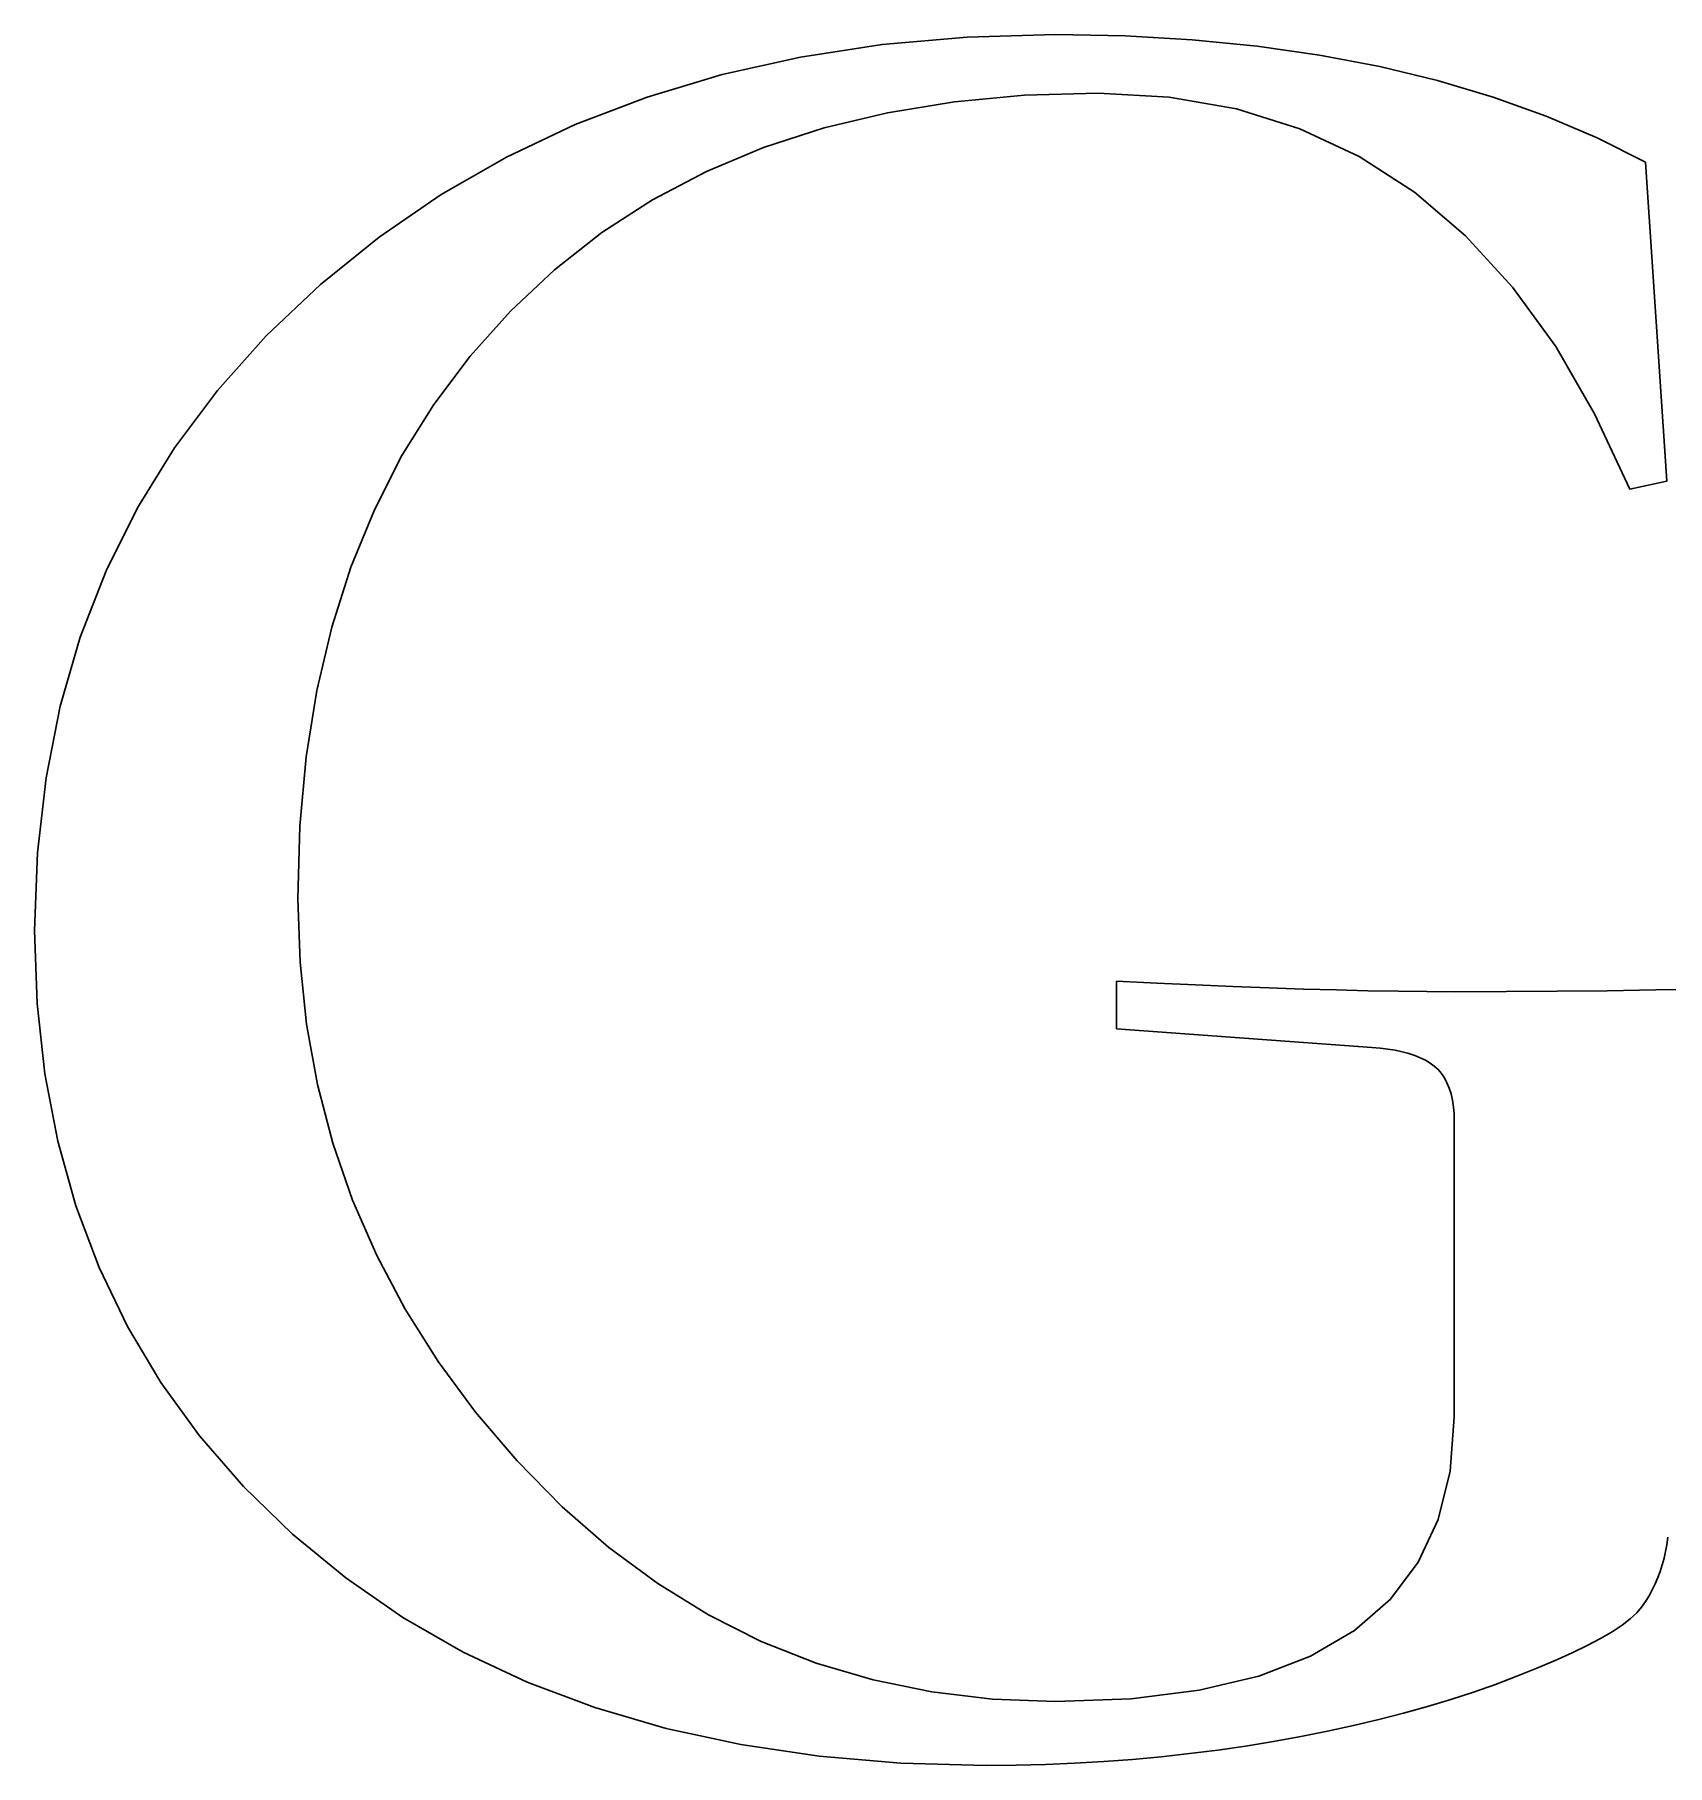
# Model space of a CAD drawing. Header units: millimetres. Extents: x -210 to 210, y -148 to 148.
# Drawn here: x -31.951 to -30.33, y -41.169 to -39.451 of the extents above; entities that cross this region are included whole.
import ezdxf

# ---------------------------------------------------------------- set-up
doc = ezdxf.new("R2010")
doc.units = ezdxf.units.MM
doc.layers.get('0').update_dxf_attribs({"lineweight": 18})

msp = doc.modelspace()

# ---------------------------------------------------------------- linework, layer by layer
at = {"color": 7, "lineweight": 30, "ltscale": 0.002191}
msp.add_line((-31.0249, -39.4533), (-30.9373, -39.4508), dxfattribs=at)
at = {"color": 7, "lineweight": 30, "ltscale": 0.001727}
msp.add_line((-30.9373, -39.4508), (-30.8682, -39.4521), dxfattribs=at)
at = {"color": 7, "lineweight": 30, "ltscale": 0.001671}
msp.add_line((-30.8682, -39.4521), (-30.8015, -39.4559), dxfattribs=at)
at = {"color": 7, "lineweight": 30, "ltscale": 0.002051}
msp.add_line((-31.1903, -39.4731), (-31.1092, -39.4607), dxfattribs=at)
at = {"color": 7, "lineweight": 30, "ltscale": 0.002117}
msp.add_line((-31.1092, -39.4607), (-31.0249, -39.4533), dxfattribs=at)
at = {"color": 7, "lineweight": 30, "ltscale": 0.001618}
msp.add_line((-30.8015, -39.4559), (-30.7371, -39.4622), dxfattribs=at)
at = {"color": 7, "lineweight": 30, "ltscale": 0.001568}
msp.add_line((-30.7371, -39.4622), (-30.675, -39.4711), dxfattribs=at)
at = {"color": 7, "lineweight": 30, "ltscale": 0.001994}
msp.add_line((-31.2682, -39.4905), (-31.1903, -39.4731), dxfattribs=at)
at = {"color": 7, "lineweight": 30, "ltscale": 0.001521}
for p, q in [((-30.675, -39.4711), (-30.6153, -39.4825)), ((-31.6808, -40.4332), (-31.6699, -40.493))]:
    msp.add_line(p, q, dxfattribs=at)
at = {"color": 7, "lineweight": 30, "ltscale": 0.001478}
msp.add_line((-30.6153, -39.4825), (-30.5578, -39.4964), dxfattribs=at)
at = {"color": 7, "lineweight": 30, "ltscale": 0.001947}
msp.add_line((-31.3428, -39.5128), (-31.2682, -39.4905), dxfattribs=at)
at = {"color": 7, "lineweight": 30, "ltscale": 0.001437}
msp.add_line((-30.5578, -39.4964), (-30.5027, -39.5129), dxfattribs=at)
at = {"color": 7, "lineweight": 30, "ltscale": 0.00191}
msp.add_line((-31.4141, -39.5401), (-31.3428, -39.5128), dxfattribs=at)
at = {"color": 7, "lineweight": 30, "ltscale": 0.001681}
msp.add_line((-31.0375, -39.5175), (-31.1039, -39.5284), dxfattribs=at)
at = {"color": 7, "lineweight": 30, "ltscale": 0.001748}
msp.add_line((-30.9679, -39.511), (-31.0375, -39.5175), dxfattribs=at)
at = {"color": 7, "lineweight": 30, "ltscale": 0.001821}
for p, q in [((-30.895, -39.5089), (-30.9679, -39.511)), ((-30.4406, -39.7606), (-30.4834, -39.7016))]:
    msp.add_line(p, q, dxfattribs=at)
at = {"color": 7, "lineweight": 30, "ltscale": 0.001774}
msp.add_line((-30.8242, -39.5128), (-30.895, -39.5089), dxfattribs=at)
at = {"color": 7, "lineweight": 30, "ltscale": 0.001697}
for p, q in [((-30.7574, -39.5246), (-30.8242, -39.5128)), ((-31.6948, -40.9395), (-31.7435, -40.8922))]:
    msp.add_line(p, q, dxfattribs=at)
at = {"color": 7, "lineweight": 30, "ltscale": 0.001403}
msp.add_line((-30.5027, -39.5129), (-30.4499, -39.5319), dxfattribs=at)
at = {"color": 7, "lineweight": 30, "ltscale": 0.001624}
for p, q in [((-31.1039, -39.5284), (-31.167, -39.5435)), ((-31.8587, -40.7334), (-31.8868, -40.6749))]:
    msp.add_line(p, q, dxfattribs=at)
at = {"color": 7, "lineweight": 30, "ltscale": 0.001645}
msp.add_line((-30.6945, -39.5443), (-30.7574, -39.5246), dxfattribs=at)
at = {"color": 7, "lineweight": 30, "ltscale": 0.001372}
msp.add_line((-30.4499, -39.5319), (-30.3994, -39.5534), dxfattribs=at)
at = {"color": 7, "lineweight": 30, "ltscale": 0.001884}
msp.add_line((-31.4822, -39.5724), (-31.4141, -39.5401), dxfattribs=at)
at = {"color": 7, "lineweight": 30, "ltscale": 0.001575}
msp.add_line((-31.167, -39.5435), (-31.227, -39.563), dxfattribs=at)
at = {"color": 7, "lineweight": 30, "ltscale": 0.001623}
for p, q in [((-30.6357, -39.5718), (-30.6945, -39.5443)), ((-31.8254, -40.7891), (-31.8587, -40.7334))]:
    msp.add_line(p, q, dxfattribs=at)
at = {"color": 7, "lineweight": 30, "ltscale": 0.001346}
msp.add_line((-30.3994, -39.5534), (-30.3513, -39.5775), dxfattribs=at)
at = {"color": 7, "lineweight": 30, "ltscale": 0.00187}
for p, q in [((-31.5471, -39.6096), (-31.4822, -39.5724)), ((-31.948, -40.2631), (-31.9395, -40.1888))]:
    msp.add_line(p, q, dxfattribs=at)
at = {"color": 7, "lineweight": 30, "ltscale": 0.001538}
msp.add_line((-31.227, -39.563), (-31.2837, -39.5868), dxfattribs=at)
at = {"color": 7, "lineweight": 30, "ltscale": 0.001631}
msp.add_line((-30.5809, -39.6072), (-30.6357, -39.5718), dxfattribs=at)
at = {"color": 7, "lineweight": 30, "ltscale": 0.001511}
for p, q in [((-31.2837, -39.5868), (-31.3372, -39.6149)), ((-31.5861, -39.8687), (-31.6135, -39.9225)), ((-31.6111, -40.6629), (-31.5828, -40.7163))]:
    msp.add_line(p, q, dxfattribs=at)
at = {"color": 7, "lineweight": 30, "ltscale": 0.007936}
msp.add_line((-30.3513, -39.5775), (-30.3302, -39.8943), dxfattribs=at)
at = {"color": 7, "lineweight": 30, "ltscale": 0.001668}
msp.add_line((-30.5302, -39.6505), (-30.5809, -39.6072), dxfattribs=at)
at = {"color": 7, "lineweight": 30, "ltscale": 0.001867}
msp.add_line((-31.6087, -39.6518), (-31.5471, -39.6096), dxfattribs=at)
at = {"color": 7, "lineweight": 30, "ltscale": 0.001496}
msp.add_line((-31.3372, -39.6149), (-31.3875, -39.6474), dxfattribs=at)
at = {"color": 7, "lineweight": 30, "ltscale": 0.001875}
msp.add_line((-31.6671, -39.6989), (-31.6087, -39.6518), dxfattribs=at)
at = {"color": 7, "lineweight": 30, "ltscale": 0.001494}
for p, q in [((-31.3875, -39.6474), (-31.4345, -39.6842)), ((-31.5185, -39.7701), (-31.5544, -39.8179))]:
    msp.add_line(p, q, dxfattribs=at)
at = {"color": 7, "lineweight": 30, "ltscale": 0.001733}
msp.add_line((-30.4834, -39.7016), (-30.5302, -39.6505), dxfattribs=at)
at = {"color": 7, "lineweight": 30, "ltscale": 0.001502}
msp.add_line((-31.4345, -39.6842), (-31.4784, -39.7253), dxfattribs=at)
at = {"color": 7, "lineweight": 30, "ltscale": 0.001857}
msp.add_line((-31.721, -39.75), (-31.6671, -39.6989), dxfattribs=at)
at = {"color": 7, "lineweight": 30, "ltscale": 0.001503}
msp.add_line((-31.4784, -39.7253), (-31.5185, -39.7701), dxfattribs=at)
at = {"color": 7, "lineweight": 30, "ltscale": 0.00181}
msp.add_line((-31.7693, -39.804), (-31.721, -39.75), dxfattribs=at)
at = {"color": 7, "lineweight": 30, "ltscale": 0.001932}
for p, q in [((-30.4019, -39.8274), (-30.4406, -39.7606)), ((-31.9508, -40.3403), (-31.948, -40.2631))]:
    msp.add_line(p, q, dxfattribs=at)
at = {"color": 7, "lineweight": 30, "ltscale": 0.001776}
msp.add_line((-31.8118, -39.8609), (-31.7693, -39.804), dxfattribs=at)
at = {"color": 7, "lineweight": 30, "ltscale": 0.001497}
msp.add_line((-31.5544, -39.8179), (-31.5861, -39.8687), dxfattribs=at)
at = {"color": 7, "lineweight": 30, "ltscale": 0.00206}
msp.add_line((-30.3671, -39.9022), (-30.4019, -39.8274), dxfattribs=at)
at = {"color": 7, "lineweight": 30, "ltscale": 0.001756}
for p, q in [((-31.8487, -39.9206), (-31.8118, -39.8609)), ((-31.4617, -41.0865), (-31.5253, -41.0566))]:
    msp.add_line(p, q, dxfattribs=at)
at = {"color": 7, "lineweight": 30, "ltscale": 0.000944894}
msp.add_line((-30.3302, -39.8943), (-30.3671, -39.9022), dxfattribs=at)
at = {"color": 7, "lineweight": 30, "ltscale": 0.001751}
msp.add_line((-31.8799, -39.9833), (-31.8487, -39.9206), dxfattribs=at)
at = {"color": 7, "lineweight": 30, "ltscale": 0.001535}
msp.add_line((-31.6135, -39.9225), (-31.6367, -39.9794), dxfattribs=at)
at = {"color": 7, "lineweight": 30, "ltscale": 0.00176}
msp.add_line((-31.9055, -40.0489), (-31.8799, -39.9833), dxfattribs=at)
at = {"color": 7, "lineweight": 30, "ltscale": 0.00157}
msp.add_line((-31.6367, -39.9794), (-31.6558, -40.0392), dxfattribs=at)
at = {"color": 7, "lineweight": 30, "ltscale": 0.001783}
msp.add_line((-31.9253, -40.1174), (-31.9055, -40.0489), dxfattribs=at)
at = {"color": 7, "lineweight": 30, "ltscale": 0.001614}
msp.add_line((-31.6558, -40.0392), (-31.6705, -40.1021), dxfattribs=at)
at = {"color": 7, "lineweight": 30, "ltscale": 0.001667}
msp.add_line((-31.6705, -40.1021), (-31.6811, -40.1679), dxfattribs=at)
at = {"color": 7, "lineweight": 30, "ltscale": 0.00182}
msp.add_line((-31.9395, -40.1888), (-31.9253, -40.1174), dxfattribs=at)
at = {"color": 7, "lineweight": 30, "ltscale": 0.001729}
msp.add_line((-31.6811, -40.1679), (-31.6874, -40.2368), dxfattribs=at)
at = {"color": 7, "lineweight": 30, "ltscale": 0.001798}
msp.add_line((-31.6874, -40.2368), (-31.6895, -40.3087), dxfattribs=at)
at = {"color": 7, "lineweight": 30, "ltscale": 0.001578}
msp.add_line((-31.6895, -40.3087), (-31.6873, -40.3717), dxfattribs=at)
at = {"color": 7, "lineweight": 30, "ltscale": 0.001814}
msp.add_line((-31.9483, -40.4128), (-31.9508, -40.3403), dxfattribs=at)
at = {"color": 7, "lineweight": 30, "ltscale": 0.001545}
msp.add_line((-31.6873, -40.3717), (-31.6808, -40.4332), dxfattribs=at)
at = {"color": 7, "lineweight": 30, "ltscale": 0.000999175}
msp.add_line((-30.8766, -40.3905), (-30.8366, -40.3925), dxfattribs=at)
at = {"color": 7, "lineweight": 30, "ltscale": 0.001188}
msp.add_line((-30.8766, -40.438), (-30.8766, -40.3905), dxfattribs=at)
at = {"color": 7, "lineweight": 30, "ltscale": 0.000963881}
msp.add_line((-30.8366, -40.3925), (-30.7981, -40.3943), dxfattribs=at)
at = {"color": 7, "lineweight": 30, "ltscale": 0.000928574}
msp.add_line((-30.7981, -40.3943), (-30.761, -40.3959), dxfattribs=at)
at = {"color": 7, "lineweight": 30, "ltscale": 0.000891774}
msp.add_line((-30.761, -40.3959), (-30.7254, -40.3972), dxfattribs=at)
at = {"color": 7, "lineweight": 30, "ltscale": 0.000856509}
msp.add_line((-30.7254, -40.3972), (-30.6911, -40.3984), dxfattribs=at)
at = {"color": 7, "lineweight": 30, "ltscale": 0.001753}
msp.add_line((-31.9406, -40.4825), (-31.9483, -40.4128), dxfattribs=at)
at = {"color": 7, "lineweight": 30, "ltscale": 0.000820506}
msp.add_line((-30.6911, -40.3984), (-30.6583, -40.3993), dxfattribs=at)
at = {"color": 7, "lineweight": 30, "ltscale": 0.000784515}
msp.add_line((-30.6583, -40.3993), (-30.627, -40.4001), dxfattribs=at)
at = {"color": 7, "lineweight": 30, "ltscale": 0.000749325}
msp.add_line((-30.627, -40.4001), (-30.597, -40.4006), dxfattribs=at)
at = {"color": 7, "lineweight": 30, "ltscale": 0.000713393}
msp.add_line((-30.597, -40.4006), (-30.5684, -40.4009), dxfattribs=at)
at = {"color": 7, "lineweight": 30, "ltscale": 0.000677495}
msp.add_line((-30.5684, -40.4009), (-30.5414, -40.401), dxfattribs=at)
at = {"color": 7, "lineweight": 30, "ltscale": 0.001293}
msp.add_line((-30.5414, -40.401), (-30.4896, -40.4009), dxfattribs=at)
at = {"color": 7, "lineweight": 30, "ltscale": 0.001265}
msp.add_line((-30.4896, -40.4009), (-30.439, -40.4006), dxfattribs=at)
at = {"color": 7, "lineweight": 30, "ltscale": 0.001237}
msp.add_line((-30.439, -40.4006), (-30.3896, -40.4001), dxfattribs=at)
at = {"color": 7, "lineweight": 30, "ltscale": 0.00121}
msp.add_line((-30.3896, -40.4001), (-30.3412, -40.3993), dxfattribs=at)
at = {"color": 7, "lineweight": 30, "ltscale": 0.001182}
for p, q in [((-30.3412, -40.3993), (-30.2939, -40.3984)), ((-30.6403, -41.0352), (-30.6047, -41.0041))]:
    msp.add_line(p, q, dxfattribs=at)
at = {"color": 7, "lineweight": 30, "ltscale": 0.006352}
msp.add_line((-30.6232, -40.4565), (-30.8766, -40.438), dxfattribs=at)
at = {"color": 7, "lineweight": 30, "ltscale": 0.0002059}
msp.add_line((-30.615, -40.4571), (-30.6232, -40.4565), dxfattribs=at)
at = {"color": 7, "lineweight": 30, "ltscale": 0.000195914}
msp.add_line((-30.6072, -40.4581), (-30.615, -40.4571), dxfattribs=at)
at = {"color": 7, "lineweight": 30, "ltscale": 0.000185507}
msp.add_line((-30.5999, -40.4592), (-30.6072, -40.4581), dxfattribs=at)
at = {"color": 7, "lineweight": 30, "ltscale": 0.000175445}
msp.add_line((-30.593, -40.4607), (-30.5999, -40.4592), dxfattribs=at)
at = {"color": 7, "lineweight": 30, "ltscale": 0.000166602}
msp.add_line((-30.5865, -40.4624), (-30.593, -40.4607), dxfattribs=at)
at = {"color": 7, "lineweight": 30, "ltscale": 0.000157485}
msp.add_line((-30.5806, -40.4644), (-30.5865, -40.4624), dxfattribs=at)
at = {"color": 7, "lineweight": 30, "ltscale": 0.000149043}
msp.add_line((-30.575, -40.4666), (-30.5806, -40.4644), dxfattribs=at)
at = {"color": 7, "lineweight": 30, "ltscale": 0.000142026}
msp.add_line((-30.5699, -40.4691), (-30.575, -40.4666), dxfattribs=at)
at = {"color": 7, "lineweight": 30, "ltscale": 0.001703}
msp.add_line((-31.9278, -40.5495), (-31.9406, -40.4825), dxfattribs=at)
at = {"color": 7, "lineweight": 30, "ltscale": 0.000134409}
msp.add_line((-30.5653, -40.4719), (-30.5699, -40.4691), dxfattribs=at)
at = {"color": 7, "lineweight": 30, "ltscale": 0.000129799}
msp.add_line((-30.5611, -40.4749), (-30.5653, -40.4719), dxfattribs=at)
at = {"color": 7, "lineweight": 30, "ltscale": 0.00012666}
msp.add_line((-30.5574, -40.4783), (-30.5611, -40.4749), dxfattribs=at)
at = {"color": 7, "lineweight": 30, "ltscale": 0.000128329}
msp.add_line((-30.554, -40.4822), (-30.5574, -40.4783), dxfattribs=at)
at = {"color": 7, "lineweight": 30, "ltscale": 0.000131674}
msp.add_line((-30.5511, -40.4866), (-30.554, -40.4822), dxfattribs=at)
at = {"color": 7, "lineweight": 30, "ltscale": 0.001505}
msp.add_line((-31.6699, -40.493), (-31.6547, -40.5513), dxfattribs=at)
at = {"color": 7, "lineweight": 30, "ltscale": 0.000137049}
msp.add_line((-30.5485, -40.4914), (-30.5511, -40.4866), dxfattribs=at)
at = {"color": 7, "lineweight": 30, "ltscale": 0.000143201}
msp.add_line((-30.5463, -40.4967), (-30.5485, -40.4914), dxfattribs=at)
at = {"color": 7, "lineweight": 30, "ltscale": 0.000151197}
msp.add_line((-30.5445, -40.5025), (-30.5463, -40.4967), dxfattribs=at)
at = {"color": 7, "lineweight": 30, "ltscale": 0.000160292}
msp.add_line((-30.5431, -40.5088), (-30.5445, -40.5025), dxfattribs=at)
at = {"color": 7, "lineweight": 30, "ltscale": 0.00016999}
msp.add_line((-30.5421, -40.5155), (-30.5431, -40.5088), dxfattribs=at)
at = {"color": 7, "lineweight": 30, "ltscale": 0.000180699}
msp.add_line((-30.5415, -40.5227), (-30.5421, -40.5155), dxfattribs=at)
at = {"color": 7, "lineweight": 30, "ltscale": 0.000192315}
msp.add_line((-30.5414, -40.5304), (-30.5415, -40.5227), dxfattribs=at)
at = {"color": 7, "lineweight": 30, "ltscale": 0.007325}
msp.add_line((-30.5414, -40.8234), (-30.5414, -40.5304), dxfattribs=at)
at = {"color": 7, "lineweight": 30, "ltscale": 0.001664}
msp.add_line((-31.9099, -40.6136), (-31.9278, -40.5495), dxfattribs=at)
at = {"color": 7, "lineweight": 30, "ltscale": 0.001498}
msp.add_line((-31.6547, -40.5513), (-31.6351, -40.6079), dxfattribs=at)
at = {"color": 7, "lineweight": 30, "ltscale": 0.001638}
msp.add_line((-31.8868, -40.6749), (-31.9099, -40.6136), dxfattribs=at)
at = {"color": 7, "lineweight": 30, "ltscale": 0.0015}
msp.add_line((-31.6351, -40.6079), (-31.6111, -40.6629), dxfattribs=at)
at = {"color": 7, "lineweight": 30, "ltscale": 0.001531}
msp.add_line((-31.5828, -40.7163), (-31.5502, -40.7681), dxfattribs=at)
at = {"color": 7, "lineweight": 30, "ltscale": 0.001559}
msp.add_line((-31.5502, -40.7681), (-31.5132, -40.8183), dxfattribs=at)
at = {"color": 7, "lineweight": 30, "ltscale": 0.001635}
msp.add_line((-31.787, -40.8421), (-31.8254, -40.7891), dxfattribs=at)
at = {"color": 7, "lineweight": 30, "ltscale": 0.001595}
msp.add_line((-31.5132, -40.8183), (-31.4718, -40.8669), dxfattribs=at)
at = {"color": 7, "lineweight": 30, "ltscale": 0.001345}
msp.add_line((-30.5453, -40.877), (-30.5414, -40.8234), dxfattribs=at)
at = {"color": 7, "lineweight": 30, "ltscale": 0.001659}
msp.add_line((-31.7435, -40.8922), (-31.787, -40.8421), dxfattribs=at)
at = {"color": 7, "lineweight": 30, "ltscale": 0.00159}
msp.add_line((-31.4718, -40.8669), (-31.4272, -40.9123), dxfattribs=at)
at = {"color": 7, "lineweight": 30, "ltscale": 0.001236}
msp.add_line((-30.5572, -40.925), (-30.5453, -40.877), dxfattribs=at)
at = {"color": 7, "lineweight": 30, "ltscale": 0.001544}
msp.add_line((-31.4272, -40.9123), (-31.3807, -40.9529), dxfattribs=at)
at = {"color": 7, "lineweight": 30, "ltscale": 0.001169}
msp.add_line((-30.577, -40.9674), (-30.5572, -40.925), dxfattribs=at)
at = {"color": 7, "lineweight": 30, "ltscale": 0.001716}
msp.add_line((-31.6418, -40.9831), (-31.6948, -40.9395), dxfattribs=at)
at = {"color": 7, "lineweight": 30, "ltscale": 0.000187751}
msp.add_line((-30.3292, -40.9426), (-30.3302, -40.9501), dxfattribs=at)
at = {"color": 7, "lineweight": 30, "ltscale": 0.001507}
msp.add_line((-31.3807, -40.9529), (-31.3322, -40.9887), dxfattribs=at)
at = {"color": 7, "lineweight": 30, "ltscale": 0.000169343}
msp.add_line((-30.3329, -40.9635), (-30.3347, -40.9701), dxfattribs=at)
at = {"color": 7, "lineweight": 30, "ltscale": 0.000170657}
msp.add_line((-30.3314, -40.9569), (-30.3329, -40.9635), dxfattribs=at)
at = {"color": 7, "lineweight": 30, "ltscale": 0.000172663}
msp.add_line((-30.3302, -40.9501), (-30.3314, -40.9569), dxfattribs=at)
at = {"color": 7, "lineweight": 30, "ltscale": 0.001151}
msp.add_line((-30.6047, -41.0041), (-30.577, -40.9674), dxfattribs=at)
at = {"color": 7, "lineweight": 30, "ltscale": 0.000167429}
msp.add_line((-30.3367, -40.9765), (-30.3391, -40.9827), dxfattribs=at)
at = {"color": 7, "lineweight": 30, "ltscale": 0.000168226}
msp.add_line((-30.3347, -40.9701), (-30.3367, -40.9765), dxfattribs=at)
at = {"color": 7, "lineweight": 30, "ltscale": 0.001717}
msp.add_line((-31.5853, -41.0222), (-31.6418, -40.9831), dxfattribs=at)
at = {"color": 7, "lineweight": 30, "ltscale": 0.001482}
msp.add_line((-31.3322, -40.9887), (-31.2817, -41.0198), dxfattribs=at)
at = {"color": 7, "lineweight": 30, "ltscale": 0.00016766}
msp.add_line((-30.3447, -40.9949), (-30.3479, -41.0007), dxfattribs=at)
at = {"color": 7, "lineweight": 30, "ltscale": 0.00016736}
msp.add_line((-30.3417, -40.9889), (-30.3447, -40.9949), dxfattribs=at)
at = {"color": 7, "lineweight": 30, "ltscale": 0.000167099}
msp.add_line((-30.3391, -40.9827), (-30.3417, -40.9889), dxfattribs=at)
at = {"color": 7, "lineweight": 30, "ltscale": 0.000185702}
msp.add_line((-30.3553, -41.0121), (-30.36, -41.0178), dxfattribs=at)
at = {"color": 7, "lineweight": 30, "ltscale": 0.000169395}
msp.add_line((-30.3514, -41.0065), (-30.3553, -41.0121), dxfattribs=at)
at = {"color": 7, "lineweight": 30, "ltscale": 0.000168302}
msp.add_line((-30.3479, -41.0007), (-30.3514, -41.0065), dxfattribs=at)
at = {"color": 7, "lineweight": 30, "ltscale": 0.001731}
msp.add_line((-31.5253, -41.0566), (-31.5853, -41.0222), dxfattribs=at)
at = {"color": 7, "lineweight": 30, "ltscale": 0.001467}
msp.add_line((-31.2817, -41.0198), (-31.2293, -41.0461), dxfattribs=at)
at = {"color": 7, "lineweight": 30, "ltscale": 0.000295406}
msp.add_line((-30.3747, -41.0299), (-30.3846, -41.0364), dxfattribs=at)
at = {"color": 7, "lineweight": 30, "ltscale": 0.000256734}
msp.add_line((-30.3665, -41.0237), (-30.3747, -41.0299), dxfattribs=at)
at = {"color": 7, "lineweight": 30, "ltscale": 0.000220064}
msp.add_line((-30.36, -41.0178), (-30.3665, -41.0237), dxfattribs=at)
at = {"color": 7, "lineweight": 30, "ltscale": 0.001463}
msp.add_line((-31.2293, -41.0461), (-31.1748, -41.0676), dxfattribs=at)
at = {"color": 7, "lineweight": 30, "ltscale": 0.001261}
msp.add_line((-30.6839, -41.0606), (-30.6403, -41.0352), dxfattribs=at)
at = {"color": 7, "lineweight": 30, "ltscale": 0.000414919}
msp.add_line((-30.4094, -41.0501), (-30.4243, -41.0574), dxfattribs=at)
at = {"color": 7, "lineweight": 30, "ltscale": 0.000374383}
msp.add_line((-30.3962, -41.0431), (-30.4094, -41.0501), dxfattribs=at)
at = {"color": 7, "lineweight": 30, "ltscale": 0.000334531}
msp.add_line((-30.3846, -41.0364), (-30.3962, -41.0431), dxfattribs=at)
at = {"color": 7, "lineweight": 30, "ltscale": 0.001471}
msp.add_line((-31.1748, -41.0676), (-31.1184, -41.0843), dxfattribs=at)
at = {"color": 7, "lineweight": 30, "ltscale": 0.001379}
msp.add_line((-30.7354, -41.0804), (-30.6839, -41.0606), dxfattribs=at)
at = {"color": 7, "lineweight": 30, "ltscale": 0.000498093}
msp.add_line((-30.441, -41.0649), (-30.4593, -41.0727), dxfattribs=at)
at = {"color": 7, "lineweight": 30, "ltscale": 0.000456355}
msp.add_line((-30.4243, -41.0574), (-30.441, -41.0649), dxfattribs=at)
at = {"color": 7, "lineweight": 30, "ltscale": 0.001491}
msp.add_line((-31.1184, -41.0843), (-31.06, -41.0962), dxfattribs=at)
at = {"color": 7, "lineweight": 30, "ltscale": 0.001526}
msp.add_line((-30.7947, -41.0945), (-30.7354, -41.0804), dxfattribs=at)
at = {"color": 7, "lineweight": 30, "ltscale": 0.00056609}
msp.add_line((-30.4793, -41.0807), (-30.5005, -41.0887), dxfattribs=at)
at = {"color": 7, "lineweight": 30, "ltscale": 0.000538789}
msp.add_line((-30.4593, -41.0727), (-30.4793, -41.0807), dxfattribs=at)
at = {"color": 7, "lineweight": 30, "ltscale": 0.001793}
msp.add_line((-31.3946, -41.1117), (-31.4617, -41.0865), dxfattribs=at)
at = {"color": 7, "lineweight": 30, "ltscale": 0.00152}
msp.add_line((-31.06, -41.0962), (-30.9996, -41.1034), dxfattribs=at)
at = {"color": 7, "lineweight": 30, "ltscale": 0.001696}
msp.add_line((-30.862, -41.103), (-30.7947, -41.0945), dxfattribs=at)
at = {"color": 7, "lineweight": 30, "ltscale": 0.000591349}
msp.add_line((-30.5223, -41.0964), (-30.5448, -41.1037), dxfattribs=at)
at = {"color": 7, "lineweight": 30, "ltscale": 0.000578858}
msp.add_line((-30.5005, -41.0887), (-30.5223, -41.0964), dxfattribs=at)
at = {"color": 7, "lineweight": 30, "ltscale": 0.00184}
msp.add_line((-31.3239, -41.1324), (-31.3946, -41.1117), dxfattribs=at)
at = {"color": 7, "lineweight": 30, "ltscale": 0.00156}
msp.add_line((-30.9996, -41.1034), (-30.9373, -41.1058), dxfattribs=at)
at = {"color": 7, "lineweight": 30, "ltscale": 0.001883}
msp.add_line((-30.9373, -41.1058), (-30.862, -41.103), dxfattribs=at)
at = {"color": 7, "lineweight": 30, "ltscale": 0.000631787}
msp.add_line((-30.5918, -41.1173), (-30.6163, -41.1236), dxfattribs=at)
at = {"color": 7, "lineweight": 30, "ltscale": 0.00061853}
msp.add_line((-30.568, -41.1107), (-30.5918, -41.1173), dxfattribs=at)
at = {"color": 7, "lineweight": 30, "ltscale": 0.000604854}
msp.add_line((-30.5448, -41.1037), (-30.568, -41.1107), dxfattribs=at)
at = {"color": 7, "lineweight": 30, "ltscale": 0.001898}
msp.add_line((-31.2497, -41.1485), (-31.3239, -41.1324), dxfattribs=at)
at = {"color": 7, "lineweight": 30, "ltscale": 0.000674434}
msp.add_line((-30.6672, -41.1352), (-30.6937, -41.1405), dxfattribs=at)
at = {"color": 7, "lineweight": 30, "ltscale": 0.00065975}
msp.add_line((-30.6414, -41.1296), (-30.6672, -41.1352), dxfattribs=at)
at = {"color": 7, "lineweight": 30, "ltscale": 0.000646026}
msp.add_line((-30.6163, -41.1236), (-30.6414, -41.1296), dxfattribs=at)
at = {"color": 7, "lineweight": 30, "ltscale": 0.001965}
msp.add_line((-31.172, -41.16), (-31.2497, -41.1485), dxfattribs=at)
at = {"color": 7, "lineweight": 30, "ltscale": 0.000705287}
msp.add_line((-30.7762, -41.1539), (-30.8041, -41.1575), dxfattribs=at)
at = {"color": 7, "lineweight": 30, "ltscale": 0.000701541}
msp.add_line((-30.7484, -41.1499), (-30.7762, -41.1539), dxfattribs=at)
at = {"color": 7, "lineweight": 30, "ltscale": 0.000698126}
msp.add_line((-30.7208, -41.1454), (-30.7484, -41.1499), dxfattribs=at)
at = {"color": 7, "lineweight": 30, "ltscale": 0.000689354}
msp.add_line((-30.6937, -41.1405), (-30.7208, -41.1454), dxfattribs=at)
at = {"color": 7, "lineweight": 30, "ltscale": 0.002039}
msp.add_line((-31.0907, -41.1668), (-31.172, -41.16), dxfattribs=at)
at = {"color": 7, "lineweight": 30, "ltscale": 0.002121}
msp.add_line((-31.0059, -41.1691), (-31.0907, -41.1668), dxfattribs=at)
at = {"color": 7, "lineweight": 30, "ltscale": 0.000736262}
msp.add_line((-30.9764, -41.1689), (-31.0059, -41.1691), dxfattribs=at)
at = {"color": 7, "lineweight": 30, "ltscale": 0.000731111}
msp.add_line((-30.9472, -41.1682), (-30.9764, -41.1689), dxfattribs=at)
at = {"color": 7, "lineweight": 30, "ltscale": 0.000726928}
msp.add_line((-30.9182, -41.167), (-30.9472, -41.1682), dxfattribs=at)
at = {"color": 7, "lineweight": 30, "ltscale": 0.000721403}
msp.add_line((-30.8893, -41.1653), (-30.9182, -41.167), dxfattribs=at)
at = {"color": 7, "lineweight": 30, "ltscale": 0.000717641}
msp.add_line((-30.8607, -41.1632), (-30.8893, -41.1653), dxfattribs=at)
at = {"color": 7, "lineweight": 30, "ltscale": 0.000712543}
msp.add_line((-30.8323, -41.1606), (-30.8607, -41.1632), dxfattribs=at)
at = {"color": 7, "lineweight": 30, "ltscale": 0.000709155}
msp.add_line((-30.8041, -41.1575), (-30.8323, -41.1606), dxfattribs=at)

doc.saveas('drawing.dxf')
